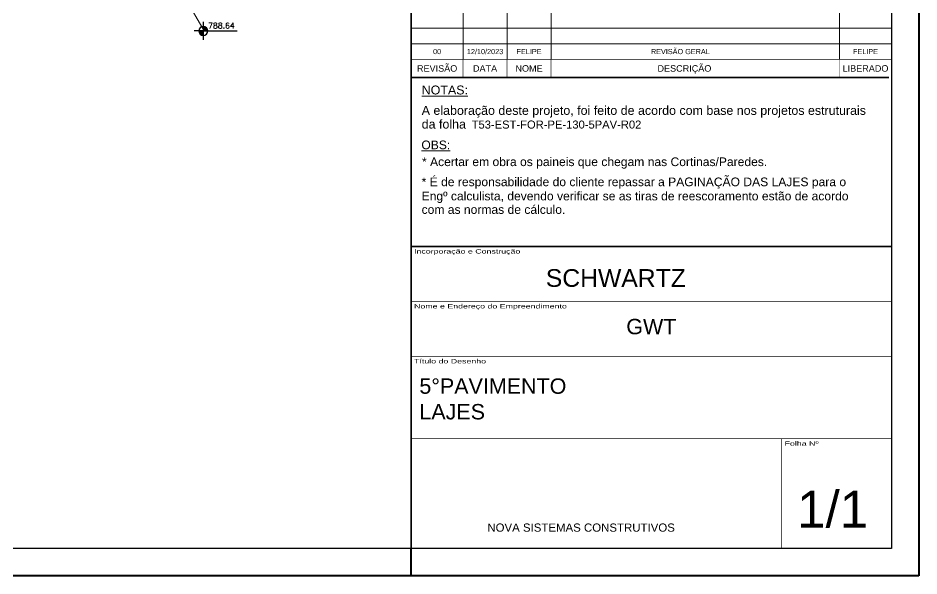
# Model space of a CAD drawing. Extents: x 8513 to 14085, y 7177 to 10799.
# Drawn here: x 12086 to 14085, y 7177 to 8415 of the extents above; entities that cross this region are included whole.
import ezdxf
from ezdxf.enums import TextEntityAlignment as Align

# ---------------------------------------------------------------- set-up
doc = ezdxf.new("R2010")
doc.units = 0
for name, color, linetype, lineweight in [('CARIMBO', 255, 'Continuous', 9), ('EST-SIMB-Spot Elevations', 7, 'Continuous', 9), ('FOLHA', 255, 'Continuous', 40), ('Folhas', 255, 'Continuous', 9)]:
    doc.layers.add(name, color=color, linetype=linetype, lineweight=lineweight)
doc.styles.add('ARIAL', font='arial.ttf')
doc.styles.add('RomanS_IV50_B_1', font='', dxfattribs={"height": 22.5})
doc.styles.add('Tecnologia', font='')
doc.styles.add('VERDANA', font='verdana.ttf', dxfattribs={"oblique": 15})
doc.styles.get('RomanS_IV50_B_1').set_extended_font_data('RomanS_IV50', bold=True)
doc.styles.get('Tecnologia').set_extended_font_data('Forgotten Futurist')

# ---------------------------------------------------------------- blocks, each defined once
blk = doc.blocks.new('Carimbo Laje')
at = {"layer": 'CARIMBO', "color": 30}
for points, const_width in [([(124981.9, 144853.7), (123684.7, 144853.7), (123684.7, 144038.4)], 4.45), ([(123684.7, 144705.5), (124981.9, 144705.5)], 1.48), ([(123684.7, 144557.3), (124981.9, 144557.3)], 1.48), ([(123684.7, 144334.9), (124981.9, 144334.9)], 1.48), ([(124685.4, 144038.4), (124685.4, 144334.9)], 1.48), ([(123684.7, 144038.4), (124981.9, 144038.4)], 1.48)]:
    blk.add_lwpolyline(points, dxfattribs=dict(at, const_width=const_width))
at = {"color": 0, "linetype": 'Continuous', "ltscale": 5, "style": 'ARIAL'}
blk.add_text('NOVA SISTEMAS CONSTRUTIVOS', height=22.118, dxfattribs=at).set_placement((123890.4, 144083.7))
at = {"color": 7, "style": 'ARIAL'}
blk.add_attdef('INCORPORAÇÃO_E_CONTRUÇÃO', text='', height=45.7, dxfattribs=at).set_placement((124364.7, 144777.9), align=Align.MIDDLE_CENTER)
blk.add_attdef('NOME_DA_OBRA', text='', height=41.5, dxfattribs=at).set_placement((124333.3, 144616.6), align=Align.CENTER)
for tag, p in [('PAVIMENTO', (123706.9, 144455.9)), ('TIPO_DE_PROJETO', (123706.9, 144386.8))]:
    blk.add_attdef(tag, p, '', height=41.5, dxfattribs=at)
at = {"color": 7, "style": 'ARIAL', "oblique": 10}
blk.add_attdef('FOLHA_Nº', text='', height=111.2, dxfattribs=at).set_placement((124832.8, 144149.1), align=Align.CENTER)
at = {"layer": 'CARIMBO', "color": 7, "style": 'VERDANA'}
blk.add_attdef('ENDEREÇO', text='', height=14.8, dxfattribs=at).set_placement((124333.3, 144572.1), align=Align.CENTER)
at = {"layer": 'Folhas', "style": 'Tecnologia', "width": 1.5}
for s, p in [('Incorporação e Construção', (123692.5, 144846.3)), ('Nome e Endereço do Empreendimento', (123692.5, 144698.1)), ('Título do Desenho', (123692.5, 144549.8)), ('Folha Nº', (124693.1, 144327.5))]:
    blk.add_text(s, height=11.86, dxfattribs=at).set_placement(p, align=Align.TOP_LEFT)
blk = doc.blocks.new('Revisão Carimbo')
at = {"color": 30}
for p, q in [((0, 155), (925, 155)), ((100, 35), (100, 155)), ((184.66, 35), (184.66, 155)), ((269.32, 35), (269.32, 155)), ((825, 35), (825, 155)), ((0, 125), (925, 125)), ((0, 95), (925, 95)), ((0, 65), (925, 65))]:
    blk.add_line(p, q, dxfattribs=at)
for points, const_width in [([(0, 0), (0, 155)], 3), ([(0, 35), (925, 35)], 1), ([(100, 35), (100, 0)], 1), ([(184.66, 35), (184.66, 0)], 1), ([(269.32, 35), (269.32, 0)], 1), ([(825, 35), (825, 0)], 1), ([(0, 0), (920, 0)], 3)]:
    blk.add_lwpolyline(points, dxfattribs=dict(at, const_width=const_width))
at = {"color": 7, "style": 'ARIAL'}
for s, p in [('REVISÃO', (50, 17.5)), ('DATA', (142.33, 17.5)), ('NOME', (226.99, 17.5)), ('DESCRIÇÃO', (526.27, 17.5)), ('LIBERADO', (875, 17.5))]:
    blk.add_text(s, height=12.5, dxfattribs=at).set_placement(p, align=Align.MIDDLE_CENTER)
at = {"layer": 'CARIMBO', "color": 7, "style": 'ARIAL'}
for tag, p in [('REVISÃO_03', (50, 140)), ('DATA', (142.33, 140)), ('NOME', (226.99, 140)), ('LIBERADO', (875, 140)), ('REVISÃO_02', (50, 110)), ('DATA', (142.33, 110)), ('NOME', (226.99, 110)), ('LIBERADO', (875, 110)), ('REVISÃO_01', (50, 80)), ('DATA', (142.33, 80)), ('NOME', (226.99, 80)), ('LIBERADO', (875, 80)), ('REVISÃO_00', (50, 50)), ('DATA', (142.33, 50)), ('NOME', (226.99, 50)), ('LIBERADO', (875, 50))]:
    blk.add_attdef(tag, text='', height=10, dxfattribs=at).set_placement(p, align=Align.MIDDLE_CENTER)
for p in [(279.32, 140), (279.32, 110), (279.32, 80), (279.32, 50)]:
    blk.add_attdef('DESCRIÇÃO', text='', height=10, dxfattribs=at).set_placement(p, align=Align.MIDDLE_LEFT)
blk = doc.blocks.new('Spot Elevations - Nivel_Planta-2363176-5º PAVIMENTO')
at = {"layer": 'EST-SIMB-Spot Elevations'}
h = blk.add_hatch(color=256, dxfattribs=at)
edge = h.paths.add_edge_path(flags=0)
edge.add_line((0, 0), (-0.2, 0))
edge.add_arc((0, 0), 0.2, 90, 180, ccw=False)
edge.add_line((0, 0.2), (0, 0))
h = blk.add_hatch(color=256, dxfattribs=at)
edge = h.paths.add_edge_path(flags=0)
edge.add_line((0, 0), (0.2, 0))
edge.add_arc((0, 0), 0.2, 270, 360, ccw=False)
edge.add_line((0, -0.2), (0, 0))
at = {"layer": 'EST-SIMB-Spot Elevations', "lineweight": 30}
for p, q in [((0, -0.4), (0, 0.4)), ((0, 0), (-0.4, 0)), ((0, 0), (1.5, 0))]:
    blk.add_line(p, q, dxfattribs=at)
at = {"layer": 'EST-SIMB-Spot Elevations'}
for p, q in [((0, -0.2), (0, 0.2)), ((0, -0.15), (0, 0.15))]:
    blk.add_line(p, q, dxfattribs=at)
at = {"layer": 'EST-SIMB-Spot Elevations', "lineweight": 30}
blk.add_circle((0, 0), 0.2, dxfattribs=at)

msp = doc.modelspace()

# ---------------------------------------------------------------- linework, layer by layer
at = {"color": 30}
for p, q in [((14024.45, 10737.67), (14024.45, 7238.35)), ((14024.45, 7238.35), (8665.72, 7238.35))]:
    msp.add_line(p, q, dxfattribs=at)
at = {"layer": 'CARIMBO', "color": 30, "const_width": 3.65}
msp.add_lwpolyline([(12958.27, 7908.51), (12958.27, 8283.14)], dxfattribs=at)
at = {"layer": 'EST-SIMB-Spot Elevations'}
for p, q in [((12449.33, 8472.78), (12499.09, 8386.59)), ((12499.09, 8386.59), (12496.72, 8386.59))]:
    msp.add_line(p, q, dxfattribs=at)
at = {"layer": 'FOLHA'}
for p, q in [((14085.41, 10798.63), (14085.41, 7177.38)), ((12957.58, 7238.35), (12957.58, 7177.38)), ((14085.41, 7177.38), (8513.31, 7177.38))]:
    msp.add_line(p, q, dxfattribs=at)

# ---------------------------------------------------------------- block references
at = {"layer": 'CARIMBO', "color": 1}
ref = msp.add_blockref('Revisão Carimbo', (12958.27, 8283.14), dxfattribs=dict(at, xscale=1.152505138133646, yscale=1.152505138133646, zscale=1.152505138133646))
ref.add_attrib('REVISÃO_00', '00', dxfattribs={"color": 1, "height": 11.525, "style": 'ARIAL'}).set_placement((13015.9, 8340.76), align=Align.MIDDLE_CENTER)
ref.add_attrib('DATA', '12/10/2023', dxfattribs={"color": 1, "height": 11.525, "style": 'ARIAL'}).set_placement((13122.31, 8340.76), align=Align.MIDDLE_CENTER)
ref.add_attrib('NOME', 'FELIPE', dxfattribs={"color": 1, "height": 11.525, "style": 'ARIAL'}).set_placement((13219.88, 8340.76), align=Align.MIDDLE_CENTER)
ref.add_attrib('DESCRIÇÃO', '                                               REVISÃO GERAL', dxfattribs={"color": 1, "height": 11.5251, "style": 'ARIAL'}).set_placement((13280.19, 8340.76), align=Align.MIDDLE_LEFT)
ref.add_attrib('LIBERADO', 'FELIPE', dxfattribs={"color": 1, "height": 11.525, "style": 'ARIAL'}).set_placement((13966.71, 8340.76), align=Align.MIDDLE_CENTER)
at = {"layer": 'CARIMBO', "linetype": 'ByBlock'}
ref = msp.add_blockref('Carimbo Laje', (-88699.97, -111148.88), dxfattribs=dict(at, xscale=0.8219144908905698, yscale=0.8219144908905698, zscale=0.8219144908905698))
ref.add_attrib('FOLHA_Nº', '  1/1', (13751.54, 7284.84), dxfattribs={"layer": '0', "height": 81.442, "style": 'ARIAL'})
ref.add_attrib('TIPO_DE_PROJETO', 'LAJES', (12976.55, 7524.69), dxfattribs={"layer": '0', "height": 34.118, "style": 'ARIAL'})
ref.add_attrib('PAVIMENTO', '5°PAVIMENTO', (12976.55, 7581.53), dxfattribs={"layer": '0', "height": 34.1176, "style": 'ARIAL'})
ref.add_attrib('NOME_DA_OBRA', 'GWT', dxfattribs={"layer": '0', "height": 34.118, "style": 'ARIAL'}).set_placement((13491.36, 7713.55), align=Align.CENTER)
ref.add_attrib('INCORPORAÇÃO_E_CONTRUÇÃO', 'SCHWARTZ', dxfattribs={"layer": '0', "height": 39.265, "style": 'ARIAL'}).set_placement((13412.53, 7858.05), align=Align.TOP_CENTER)
at = {"layer": 'EST-SIMB-Spot Elevations', "extrusion": (0, 0, -1), "xscale": 49.99999999999998, "yscale": 49.99999999999998, "zscale": 49.99999999999998, "rotation": 180}
msp.add_blockref('Spot Elevations - Nivel_Planta-2363176-5º PAVIMENTO', (-12496.72, 8386.59), dxfattribs=at)

# ---------------------------------------------------------------- texts
at = {"layer": 'CARIMBO', "style": 'ARIAL'}
for s, height, p in [('%%UNOTAS:', 19.751, (12981.67, 8245.61)), ('A elaboração deste projeto, foi feito de acordo com base nos projetos estruturais', 19.7506, (12981.67, 8200.3)), ('da folha', 19.751, (12981.67, 8169.91)), ('%%UOBS:', 19.202, (12980.93, 8124.07)), ('* Acertar em obra os paineis que chegam nas Cortinas/Paredes.', 19.2019, (12982.28, 8086.66)), ('* É de responsabilidade do cliente repassar a PAGINAÇÃO DAS LAJES para o', 19.2019, (12981.46, 8042.07)), ('Engº calculista, devendo verificar se as tiras de reescoramento estão de acordo', 19.2019, (12981.46, 8010.6)), ('com as normas de cálculo.', 19.2019, (12981.46, 7980.65))]:
    msp.add_text(s, height=height, dxfattribs=at).set_placement(p)
at = {"layer": 'CARIMBO', "color": 1, "style": 'ARIAL'}
msp.add_text('T53-EST-FOR-PE-130-5PAV-R02', height=17.7755, dxfattribs=at).set_placement((13092.52, 8169.91))
at = {"layer": 'EST-SIMB-Spot Elevations', "insert": (12507.78, 8404.41), "char_height": 12.5, "width": 81.4593, "attachment_point": 1, "line_spacing_factor": 0.982397, "style": 'RomanS_IV50_B_1'}
msp.add_mtext('788.64', dxfattribs=at)

doc.saveas('drawing.dxf')
